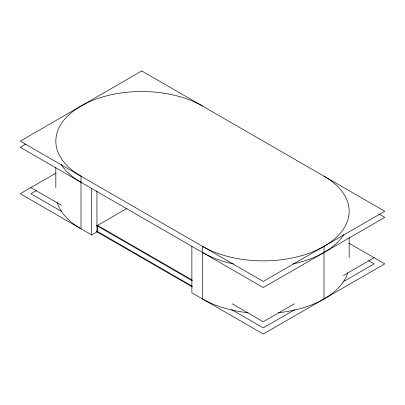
<?xml version="1.0" encoding="UTF-8"?>
<svg xmlns="http://www.w3.org/2000/svg" width="405" height="405" viewBox="0 0 405 405"><rect width="100%" height="100%" fill="white"/><g stroke="black" fill="none" stroke-linecap="round" stroke-linejoin="round"><path stroke-width="0.61" d="M25.723 144.099L20.25 147.258L263.25 287.555L384.75 217.404L378.731 213.931M56.006 173.087L20.25 193.732L91.631 234.946L97.651 231.468M36.344 190.578L30.881 193.732L61.499 211.41M96.947 225.737L126.983 208.393M294.379 303.775L263.25 321.752L232.085 303.76M343.536 275.4L374.119 257.742M294.926 309.602L263.25 327.888L231.538 309.582M342.989 281.855L374.119 263.878L368.651 260.724M348.786 243.116L384.75 263.878L263.25 334.029L191.869 292.815L191.869 246.341M192.314 280.093L97.554 225.388L97.554 231.523L192.314 286.234M30.881 187.596L61.499 205.269M96.491 225.474L192.173 280.716M96.491 231.609L192.173 286.851M349.166 237.502L349.166 257.6M324 176.195A85.916 49.602 0 0 1 324 246.341L324 298.951M96.947 191.054L96.947 231.873M91.631 188.472L91.631 234.946M55.834 167.356L55.834 187.454M347.824 272.6A85.916 49.602 0 0 1 278.351 312.711M248.149 312.711A85.916 49.602 0 0 1 202.5 298.951L202.5 246.341A85.916 49.602 0 0 0 324 246.341M343.855 234.576A85.916 49.602 0 0 1 292.987 263.944M233.513 263.944A85.916 49.602 0 0 1 202.5 252.482M81 182.331A85.916 49.602 0 0 1 61.145 164.425M57.176 202.449A85.916 49.602 0 0 0 81 228.805L81 176.195A85.916 49.602 0 0 1 81 106.049A85.916 49.602 0 0 1 202.5 106.049M141.75 70.971L20.25 141.122L263.25 281.414L384.75 211.268L141.75 70.971"/></g></svg>
